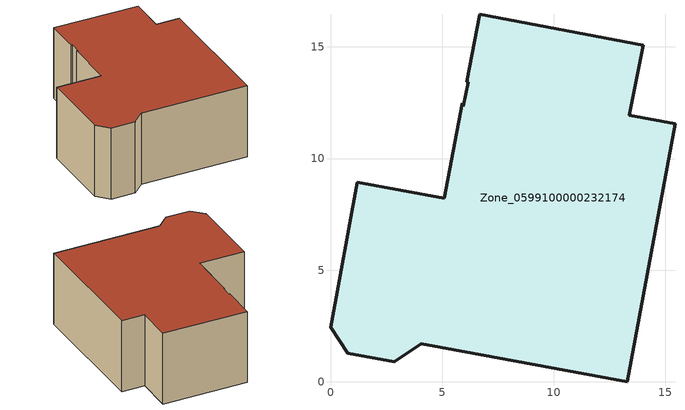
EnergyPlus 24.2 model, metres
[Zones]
Zone_0599100000232174
 floor ground (C_G): 5.09,8.22 5.91,12.47 5.94,12.34 6.18,13.43 6.1,13.44 6.68,16.47 14,15.07 13.38,11.94 15.43,11.57 13.3,0 4.07,1.7 2.86,0.9 0.77,1.29 0,2.45 1.19,8.93 z0
 wall outside (C_F): 13.38,11.94 14,15.07 6.68,16.47 6.1,13.44 6.18,13.43 5.94,12.34 5.91,12.47 5.09,8.22 1.19,8.93 0,2.45 0.77,1.29 2.86,0.9 4.07,1.7 13.3,0 15.43,11.57 13.38,11.94 z0:6.5
 roof outside (C_R): 5.91,12.47 5.09,8.22 1.19,8.93 0,2.45 0.77,1.29 2.86,0.9 4.07,1.7 13.3,0 15.43,11.57 13.38,11.94 14,15.07 6.68,16.47 6.1,13.44 6.18,13.43 5.94,12.34 z6.5
[BUILDING]
Pand.0599100000232174: North Axis=0; Terrain=City; Loads Convergence Tolerance Value=0.04; Temperature Convergence Tolerance Value=0.4; Solar Distribution=FullExterior; Maximum Number of Warmup Days=25; Minimum Number of Warmup Days=1
[Site:Location]
Rotterdam.The.Hague.AP_ZH_NLD Design_Conditions: Latitude=51.96; Longitude=4.45; Time Zone=1; Elevation=-4.5
[SITE:GROUNDTEMPERATURE:BUILDINGSURFACE]
18, 18, 18, 18, 18, 18, 18, 18, 18, 18, 18, 18
[MATERIAL] Thermal Absorptance=0.9; Solar Absorptance=0.7; Visible Absorptance=0.7
Name | Roughness | Thickness | Conductivity | Density | Specific Heat
G.D.1965 | MediumSmooth | 0.15 | 1 | 540 | 1210
F.D.1965 | Rough | 0.3 | 0.857143 | 1920 | 840
R.D.1965 | MediumRough | 0.2 | 0.08 | 1500 | 1000
[CONSTRUCTION]
C_G: G.D.1965
C_F: F.D.1965
C_R: R.D.1965
[ZONE]
Zone_0599100000232174: Type=1; Multiplier=1; Ceiling Height=Autocalculate; Volume=Autocalculate; Floor Area=autocalculate; Part of Total Floor Area=Yes
[ZONEINFILTRATION:DESIGNFLOWRATE]
Infil_Zone_0599100000232174: Zone or ZoneList or Space or SpaceList=Zone_0599100000232174; Schedule=AlwaysOn; Design Flow Rate Calculation Method=Flow/Area; Flow Rate per Floor Area=0.0042; Constant Term Coefficient=1; Temperature Term Coefficient=0; Velocity Term Coefficient=0; Velocity Squared Term Coefficient=0
[HVACTEMPLATE:ZONE:IDEALLOADSAIRSYSTEM]
Zone_0599100000232174: Maximum Heating Supply Air Temperature=50; Minimum Cooling Supply Air Temperature=13; Maximum Heating Supply Air Humidity Ratio=0.0156; Minimum Cooling Supply Air Humidity Ratio=0.0077; Heating Limit=NoLimit; Cooling Limit=NoLimit; Dehumidification Control Type=ConstantSensibleHeatRatio; Cooling Sensible Heat Ratio=0.7; Dehumidification Setpoint=60; Humidification Control Type=None; Humidification Setpoint=30; Outdoor Air Method=None; Outdoor Air Flow Rate per Person=0.00944; Outdoor Air Flow Rate per Zone Floor Area=0; Outdoor Air Flow Rate per Zone=0; Demand Controlled Ventilation Type=None; Outdoor Air Economizer Type=NoEconomizer; Heat Recovery Type=None; Sensible Heat Recovery Effectiveness=0.7; Latent Heat Recovery Effectiveness=0.65
[ZONECONTROL:THERMOSTAT]
ThermostatControl_Zone_0599100000232174: Zone or ZoneList=Zone_0599100000232174; Control Type Schedule=DualSetpointControlType; Control 1=Thermostat_Zone_0599100000232174; Temperature Difference Between Cutout And Setpoint=0
[THERMOSTATSETPOINT:DUALSETPOINT]
Thermostat_Zone_0599100000232174: Heating Setpoint Temperature Schedule=HeatingSetpoint_Zone_0599100000232174; Cooling Setpoint Temperature Schedule=CoolingSetpoint_Zone_0599100000232174
[SCHEDULE:COMPACT]
HeatingSetpoint_Zone_0599100000232174: Through: 12/31, For: AllDays, Until: 24:00, 21
CoolingSetpoint_Zone_0599100000232174: Through: 12/31, For: AllDays, Until: 24:00, 24
DualSetpointControlType: Through: 12/31, For: AllDays, Until: 24:00, 4
AlwaysOn: Through: 12/31, For: AllDays, Until: 24:00, 1
